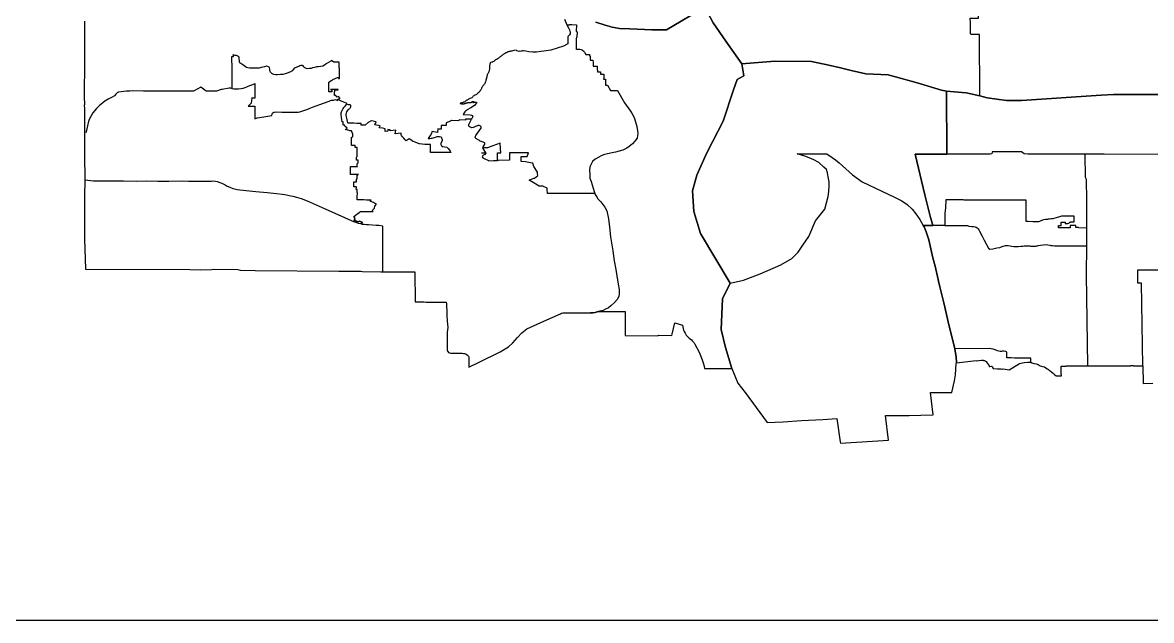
# Model space of a CAD drawing. Extents: x -18 to 322, y 1 to 218.
# Drawn here: x 104.8 to 227.7, y 1.2 to 66.3 of the extents above; entities that cross this region are included whole.
import ezdxf

# ---------------------------------------------------------------- set-up
doc = ezdxf.new("R2010")
doc.units = 0
doc.layers.add('Cuts', color=7, linetype='CONTINUOUS')

msp = doc.modelspace()

# ---------------------------------------------------------------- linework, layer by layer
at = {"layer": 'Cuts', "color": 5}
for points in [[(209.046108, 58.290593), (209.011924, 64.98356), (208.881876, 64.983768), (208.054157, 64.984827), (208.016233, 65.0586), (208.007626, 65.612926), (208.001946, 66.2296), (207.997818, 66.75841), (208.895839, 66.757704), (208.88455, 68.269837), (208.527782, 68.27019), (208.544222, 71.519065), (208.544271, 71.519418)], [(163.806967, 66.638765), (164.078228, 66.029751), (164.246753, 65.715306), (164.344956, 65.492657), (164.405094, 65.345771), (164.420158, 65.274355), (164.436774, 65.207906), (164.425661, 65.131212), (164.416665, 65.045152), (164.35223, 64.938765), (164.227619, 64.797932), (164.214213, 64.781034), (164.163731, 64.72302), (164.164789, 63.970249), (163.700227, 63.713472), (162.331438, 63.254935), (161.572536, 63.158009), (161.231622, 63.112667), (160.783622, 63.064672), (160.379755, 63.056981), (159.950929, 63.104024), (159.600504, 63.168438), (159.352851, 63.210908), (159.228786, 63.192811), (159.179274, 63.155321), (159.084775, 63.145197), (158.898642, 63.141634), (158.768912, 63.179254), (158.611474, 63.206171), (158.539303, 63.25491), (158.302744, 63.237589), (158.179487, 63.198544), (158.095988, 63.176601), (157.979173, 63.152788), (157.91115, 63.13963), (157.843138, 63.126154), (157.81354, 63.119416), (157.776947, 63.111478), (157.710815, 63.094792), (157.64832, 63.07493), (157.603327, 63.056939), (157.58777, 63.050024), (157.529134, 63.021308), (157.474076, 62.990969), (157.434484, 62.969697), (157.417269, 62.960595), (157.362207, 62.930397), (157.307153, 62.899882), (157.252133, 62.868626), (157.198903, 62.836453), (157.147475, 62.80308), (157.128636, 62.789921), (157.097839, 62.768508), (157.048263, 62.732715), (157.002229, 62.696216), (156.956227, 62.658949), (156.910225, 62.621681), (156.864226, 62.584259), (156.816453, 62.547266), (156.770426, 62.510616), (156.722639, 62.474083), (156.674844, 62.437708), (156.62881, 62.401209), (156.581023, 62.364679), (156.540418, 62.32412), (156.488994, 62.290748), (156.430323, 62.262949), (156.371586, 62.236843), (156.312919, 62.209044), (156.26148, 62.175989), (156.252979, 62.168581), (156.232729, 62.147238), (156.220876, 62.135596), (156.185633, 62.09298), (156.145004, 62.053039), (156.089974, 62.022065), (156.027599, 61.999134), (155.963373, 61.978779), (155.900987, 61.956166), (155.751537, 61.913067), (155.741306, 61.859674), (155.704857, 61.75721), (155.653842, 61.486234), (155.646151, 61.276533), (155.643682, 61.20802), (155.641212, 61.181597), (155.629147, 61.084685), (155.578972, 60.928295), (155.544294, 60.825401), (155.466235, 60.708419), (155.385974, 60.602957), (155.388444, 60.583871), (155.389149, 60.567538), (155.372004, 60.41995), (155.347204, 60.334207), (155.331788, 60.278246), (155.324556, 60.238481), (155.290971, 60.107388), (155.261126, 60.015532), (155.255693, 59.974568), (155.220095, 59.804733), (155.143295, 59.655392), (155.100799, 59.573008), (155.045417, 59.5058), (154.967128, 59.440162), (154.935272, 59.400693), (154.899353, 59.330004), (154.861231, 59.270836), (154.832621, 59.192572), (154.7954, 59.110139), (154.697603, 58.958543), (154.651445, 58.879948), (154.621036, 58.848233), (154.582008, 58.812486), (154.559324, 58.763481), (154.515858, 58.706215), (154.473694, 58.660693), (154.364605, 58.5738), (154.325898, 58.529731), (154.253406, 58.450631), (154.17045, 58.414969), (154.069937, 58.37882), (153.996242, 58.330845), (153.932957, 58.286307), (153.871312, 58.244729), (153.829702, 58.184877), (153.783181, 58.115834), (153.710883, 58.077135), (153.627924, 58.041476), (153.527534, 58.00224), (153.456992, 57.963579), (153.379424, 57.924936), (153.27927, 57.879537), (153.205338, 57.837726), (153.191615, 57.829612), (153.114463, 57.780184), (153.076797, 57.754643), (153.037857, 57.716582), (152.952972, 57.640022), (152.892453, 57.614798), (152.830142, 57.590492), (152.76958, 57.566362), (152.707223, 57.54329), (152.643011, 57.522653), (152.576844, 57.507201), (152.508786, 57.495101), (152.459781, 57.490162), (152.461898, 57.4842), (152.467401, 57.478591), (152.472869, 57.473617), (152.478302, 57.469101), (152.485464, 57.465538), (152.494354, 57.462716), (152.501444, 57.460599), (152.510264, 57.459541), (152.519048, 57.459707), (152.527797, 57.460765), (152.550939, 57.45318), (152.574046, 57.44623), (152.598882, 57.440374), (152.623682, 57.435294), (152.648447, 57.431132), (152.673177, 57.427957), (152.697871, 57.425487), (152.72253, 57.424076), (152.748918, 57.423723), (152.773507, 57.424076), (152.799789, 57.425487), (152.824307, 57.427957), (152.848789, 57.431484), (152.873237, 57.435647), (152.897649, 57.440727), (152.922026, 57.446724), (152.946368, 57.453674), (152.975684, 57.467785), (153.008563, 57.48105), (153.041441, 57.493714), (153.074356, 57.505462), (153.107305, 57.516257), (153.142054, 57.526311), (153.176838, 57.535448), (153.211657, 57.543668), (153.246511, 57.551111), (153.283161, 57.557532), (153.318086, 57.563141), (153.3548, 57.567868), (153.391552, 57.571643), (153.42834, 57.574465), (153.465163, 57.576582), (153.502021, 57.57764), (153.538915, 57.577725), (153.575847, 57.577019), (153.589923, 57.57698), (153.603963, 57.578039), (153.617968, 57.579803), (153.631938, 57.582272), (153.645873, 57.5858), (153.658009, 57.589892), (153.671873, 57.594937), (153.682209, 57.600546), (153.694274, 57.606931), (153.70454, 57.613916), (153.713042, 57.621466), (153.721509, 57.62965), (153.728212, 57.638258), (153.740171, 57.646654), (153.752165, 57.654274), (153.764195, 57.661294), (153.778024, 57.667433), (153.793617, 57.672654), (153.807516, 57.676922), (153.823179, 57.68045), (153.838913, 57.68292), (153.856411, 57.684331), (153.872215, 57.684684), (153.888055, 57.684331), (153.893241, 57.686447), (153.898462, 57.688211), (153.905447, 57.68927), (153.910703, 57.689527), (153.917759, 57.689174), (153.923086, 57.687763), (153.928413, 57.685999), (153.933775, 57.68353), (153.939173, 57.680355), (153.942842, 57.676721), (153.944605, 57.672735), (153.946369, 57.668607), (153.946542, 57.664127), (153.946708, 57.659823), (153.944944, 57.655625), (153.941416, 57.651709), (153.937889, 57.648111), (153.934361, 57.644936), (153.929175, 57.642467), (153.90829, 57.637457), (153.887441, 57.631813), (153.866592, 57.625392), (153.847542, 57.618231), (153.842356, 57.616114), (153.838829, 57.613292), (153.835301, 57.61047), (153.831773, 57.606942), (153.830009, 57.603379), (153.83015, 57.599675), (153.830298, 57.595829), (153.830443, 57.592125), (153.832207, 57.588456), (153.835841, 57.585281), (153.839474, 57.582106), (153.843072, 57.579637), (153.848435, 57.577873), (153.853762, 57.576462), (153.859053, 57.575756), (153.86431, 57.575703), (153.869566, 57.576056), (153.874787, 57.577115), (153.880008, 57.578878), (153.883536, 57.580995), (153.92546, 57.587345), (153.969173, 57.592813), (154.012931, 57.597188), (154.054968, 57.600715), (154.098801, 57.603185), (154.142665, 57.604949), (154.250097, 57.598528), (154.281917, 57.548405), (154.273274, 57.544525), (154.156113, 57.439284), (154.029678, 57.255995), (153.615326, 56.975925), (153.231772, 56.762589), (153.145874, 56.71222), (153.047368, 56.624452), (152.961075, 56.538918), (152.894418, 56.445435), (152.776463, 56.270172), (152.778227, 56.268055), (152.853746, 56.268761), (152.906864, 56.258213), (153.540442, 56.230978), (153.690718, 56.207024), (153.810225, 56.160888), (153.818092, 56.093808), (153.847302, 56.01989), (153.805745, 55.958803), (153.691202, 55.74074), (153.028184, 55.757074), (153.042613, 55.656966), (152.337382, 55.674499), (152.311029, 55.583945), (151.510841, 55.603489), (151.406122, 55.540112), (150.916619, 55.341089), (150.916971, 55.058913), (150.393379, 55.05923), (150.401316, 54.673422), (150.273039, 54.673775), (150.154837, 54.686334), (150.034593, 54.70623), (149.97933, 54.319367), (149.773523, 54.325611), (149.398235, 54.398149), (149.314623, 54.108046), (149.19706, 53.968403), (148.965631, 53.639233), (149.00263, 53.63641), (149.151527, 53.647735), (149.289403, 53.671512), (149.425131, 53.705273), (149.759045, 53.793234), (149.96221, 53.854946), (150.081096, 53.870009), (150.200377, 53.874913), (150.337301, 53.832661), (150.411723, 53.771172), (150.430138, 53.704447), (150.469529, 53.640129), (150.4938, 53.558404), (150.483923, 53.451047), (150.367778, 53.093704), (150.364144, 53.00605), (150.383018, 52.927154), (150.436559, 52.860331), (150.463758, 52.838953), (150.512723, 52.799488), (150.567986, 52.778956), (151.003525, 52.692765), (151.072758, 52.629015), (151.136512, 52.570715), (151.290877, 52.395719), (151.37862, 52.262475), (151.412698, 52.199444), (151.427021, 52.147134), (151.433265, 52.121981), (150.920108, 52.125897), (150.765471, 52.126956), (150.248838, 52.129778), (149.899144, 52.131894), (149.688271, 52.132953), (149.240173, 52.135422), (149.240021, 52.18461), (149.241432, 52.41902), (149.242491, 52.618724), (149.242427, 52.665601), (149.24211, 52.76428), (149.243521, 52.998539), (148.944781, 53.000303), (148.646042, 53.002067), (148.610404, 53.014943), (148.327445, 53.017413), (148.043039, 53.057142), (148.042333, 53.073476), (147.987328, 53.087375), (147.727726, 53.167057), (147.636812, 53.200783), (147.551143, 53.235214), (147.382988, 53.312483), (147.322067, 53.343069), (147.221529, 53.398349), (147.070297, 53.49229), (146.913032, 53.605849), (146.597409, 53.409056), (146.437565, 53.543693), (146.314767, 53.674412), (146.178669, 53.830936), (146.083214, 53.981455), (146.045569, 54.090986), (146.035515, 54.168971), (146.035868, 54.247774), (145.385017, 54.177469), (145.457545, 54.571296), (144.844234, 54.484439), (144.838201, 54.504371), (144.847056, 54.593207), (144.674057, 54.614268), (144.56991, 54.626756), (144.569205, 54.468687), (144.287025, 54.405755), (144.288083, 54.690891), (144.018106, 54.765896), (143.647883, 54.798281), (143.731587, 55.040127), (143.179842, 55.131768), (143.307326, 55.46744), (142.79595, 55.560012), (142.753196, 55.575076), (142.523799, 55.42002), (142.426736, 55.385941), (142.126335, 55.114331), (141.688908, 55.112567), (141.688672, 55.298989), (141.215879, 55.303151), (140.880179, 55.305974), (140.757152, 55.307032), (140.250965, 55.311477), (140.231491, 55.360136), (140.156759, 55.69948), (140.064098, 56.183117), (140.05856, 56.324873), (140.072212, 56.425517), (140.111297, 56.549628), (140.180339, 56.671386), (140.262508, 56.772118), (140.367597, 56.870666), (140.434046, 56.923908), (140.493274, 56.982102), (140.528022, 57.037664), (140.554869, 57.115279), (140.55507, 57.200246), (140.54043, 57.260101), (140.501141, 57.321337), (140.296808, 57.33453), (140.104192, 57.407771), (140.154427, 57.47119), (139.60499, 57.682976), (139.44443, 57.745114), (139.346305, 57.783165), (139.089412, 57.882461), (139.385033, 58.00642), (139.228823, 58.227157), (139.062852, 58.157815), (138.884152, 58.369485), (138.780418, 58.326164), (138.782534, 58.723265), (138.821206, 58.72293), (138.822617, 58.957185), (139.177681, 58.95401), (139.18015, 58.978104), (138.350512, 58.985266), (138.503311, 58.897071), (138.504722, 58.725784), (138.163727, 58.728606), (138.163374, 59.012169), (138.163462, 59.36991), (138.16311, 59.696804), (138.163815, 59.771297), (138.283587, 59.853939), (138.288702, 59.857572), (138.293853, 59.8611), (138.309269, 59.871719), (138.319535, 59.878845), (138.432371, 59.959197), (138.437486, 59.962831), (138.442601, 59.966358), (138.555444, 60.046552), (138.56056, 60.050185), (138.565675, 60.053819), (138.591322, 60.071881), (138.598201, 60.07555), (138.677163, 60.123327), (138.761636, 60.165046), (138.85339, 60.200289), (139.091028, 60.279495), (139.096249, 60.281258), (139.104927, 60.283728), (139.113641, 60.285139), (139.120661, 60.285845), (139.129445, 60.286197), (139.136501, 60.285873), (139.14532, 60.284814), (139.154175, 60.283403), (139.161301, 60.281287), (139.168427, 60.278817), (139.175589, 60.275642), (139.180986, 60.272044), (139.186419, 60.267987), (139.191852, 60.263613), (139.19732, 60.258956), (139.201024, 60.25377), (139.203141, 60.248408), (139.205257, 60.242904), (139.207374, 60.237225), (139.207596, 60.23151), (139.20778, 60.181863), (139.313218, 60.181578), (139.313063, 60.23061), (139.311652, 60.442764), (139.310593, 60.600491), (139.308829, 60.735075), (139.309098, 60.773165), (139.308745, 60.921187), (139.307334, 61.00011), (139.307365, 61.044366), (139.305954, 61.167701), (139.304543, 61.291035), (139.303838, 61.40004), (139.303132, 61.414363), (139.303485, 61.537578), (139.302074, 61.660909), (139.301784, 61.668317), (139.300726, 61.784254), (139.300567, 61.788276), (139.299509, 61.907603), (139.300215, 61.98163), (138.96811, 61.981411), (138.690477, 61.981157), (138.440241, 62.134397), (138.363138, 62.083879), (137.883265, 61.772877), (137.674481, 61.629614), (137.500494, 61.540224), (137.29147, 61.493177), (136.983343, 61.463967), (136.817178, 61.444282), (136.743955, 61.429465), (136.589061, 61.391171), (136.399768, 61.333866), (136.233017, 61.284237), (136.051265, 61.258696), (135.872167, 61.255169), (135.730933, 61.272031), (135.636699, 61.300289), (135.53077, 61.357922), (135.479808, 61.402891), (135.433537, 61.462754), (135.38085, 61.551943), (135.310887, 61.588529), (135.209848, 61.610931), (135.10635, 61.606451), (135.021662, 61.570277), (134.904628, 61.507422), (134.764417, 61.453214), (134.59635, 61.392307), (134.487052, 61.35643), (134.382348, 61.292884), (134.313383, 61.214148), (134.230463, 61.087955), (134.125709, 60.980771), (133.983169, 60.896295), (133.744649, 60.794861), (133.406106, 60.689948), (133.16215, 60.637596), (132.89631, 60.605634), (132.573646, 60.588912), (132.376605, 60.59498), (132.176721, 60.628741), (132.025295, 60.681485), (131.938819, 60.735943), (131.869692, 60.795979), (131.813999, 60.872002), (131.771718, 60.96448), (131.741344, 61.112078), (131.726669, 61.217728), (131.708148, 61.331326), (131.66265, 61.41618), (131.594119, 61.460965), (131.427005, 61.510474), (131.358411, 61.512238), (131.140303, 61.472868), (130.7947, 61.368738), (130.559602, 61.314545), (130.445736, 61.305549), (130.293237, 61.295953), (130.012091, 61.295766), (129.70238, 61.307055), (129.524319, 61.321978), (129.324658, 61.350023), (129.187455, 61.39841), (129.075604, 61.472423), (128.94859, 61.574669), (128.807704, 61.672021), (128.562989, 61.818251), (128.503395, 61.859195), (128.459262, 61.909074), (128.418234, 62.014216), (128.407439, 62.424024), (128.382709, 62.516988), (128.327133, 62.589931), (128.27109, 62.629862), (128.121276, 62.686025), (128.020773, 62.694738), (127.934272, 62.704792), (127.802979, 62.736789), (127.740181, 62.769809), (127.711218, 62.79147), (127.72921, 62.690974), (127.730974, 62.558086), (127.614998, 62.558002), (127.573031, 62.55271), (127.575148, 62.410731), (127.587037, 61.346831), (127.593034, 60.164235), (127.61159, 59.154126), (127.589294, 59.095713), (127.493568, 59.117162), (127.412475, 59.123936), (127.319363, 59.123583), (126.554858, 58.993288), (126.44149, 58.971804), (125.920656, 58.811375), (124.790934, 58.808905), (124.233309, 59.226777), (123.437816, 58.81244), (122.459003, 58.814909), (119.949592, 58.821083), (117.992088, 58.822847), (116.809302, 58.828985), (116.481208, 58.816603), (116.13545, 58.806619), (115.856301, 58.756161), (115.249216, 58.689448), (115.172692, 58.669445), (115.100199, 58.636425), (115.075364, 58.59739), (114.988958, 58.471731), (114.818136, 58.303565), (114.577845, 58.15918), (114.124755, 57.930774), (113.773176, 57.712518), (113.565443, 57.544708), (113.198336, 57.230542), (112.878747, 56.914524), (112.482864, 56.439579), (112.271049, 56.108698), (112.149026, 55.862064), (112.049899, 55.614181), (111.963462, 55.356368), (111.93016, 55.22064), (111.788964, 54.526141), (111.689124, 54.251874)], [(164.079883, 66.028569), (164.078119, 66.02998), (164.234505, 66.030333), (164.35114, 66.013435), (164.363735, 66.051913), (164.609889, 66.048738), (165.12861, 66.040871), (165.127199, 65.990265), (165.104233, 65.354845), (165.18292, 65.273844), (165.170431, 64.731448), (165.127809, 64.606201), (165.092778, 64.557736), (165.081031, 63.356934), (165.1334, 63.365965), (165.263053, 63.375984), (165.354363, 63.377748), (165.490002, 63.369069), (165.620967, 63.345045), (165.697351, 63.323667), (165.785577, 63.268595), (165.8741, 63.205821), (165.936277, 63.142702), (165.989232, 63.045174), (166.127182, 62.793985), (166.210667, 62.816387), (166.210865, 62.811307), (166.376099, 62.809895), (166.5431, 62.808132), (166.538267, 62.660166), (166.61561, 62.65946), (166.606473, 62.166164), (166.887722, 62.163695), (166.889486, 62.160026), (166.93196, 62.015271), (166.929844, 61.891869), (166.956196, 61.891752), (166.954079, 61.768351), (166.947765, 61.521826), (167.390737, 61.517593), (167.373945, 61.086445), (167.409117, 61.08574), (167.408059, 61.024191), (167.404002, 60.900913), (167.553466, 60.89809), (167.753915, 60.894563), (167.745836, 60.648003), (168.097503, 60.641864), (168.09468, 60.580132), (168.083885, 60.267059), (168.078029, 60.099338), (168.287265, 60.09574), (168.283208, 59.972461), (168.279152, 59.84918), (168.275095, 59.725902), (168.271038, 59.60262), (168.266169, 59.454654), (168.514091, 59.450245), (168.825379, 58.894556), (169.599433, 58.870214), (170.358918, 57.532904), (170.992404, 56.638835), (171.179119, 56.352016), (171.39553, 55.932376), (171.561622, 55.450415), (171.691296, 54.955895), (171.749822, 54.483924), (171.788983, 54.196008), (171.762843, 53.961594), (171.718386, 53.70093), (171.487764, 53.346999), (171.22287, 53.06212), (170.875158, 52.783687), (170.602447, 52.61091), (170.15081, 52.385401), (169.383935, 52.179823), (169.197721, 52.133736), (169.021936, 52.090619), (168.509085, 51.99532), (168.08027, 51.861984), (167.804069, 51.780418), (167.556839, 51.630784), (167.168992, 51.391668), (166.869423, 51.141273), (166.706115, 50.865398), (166.578417, 50.577249), (166.535015, 50.152998), (166.561014, 49.751495), (166.581899, 49.346195), (166.703565, 48.969333), (167.056082, 47.888772), (167.120513, 47.675196), (165.839856, 47.675549), (164.067317, 47.676255), (163.617701, 47.673433), (163.436839, 47.671316), (162.985467, 47.668846), (161.954428, 47.664966), (161.952312, 47.765924), (161.948255, 48.008092), (161.944021, 48.254881), (161.471705, 48.47627), (161.044946, 48.473095), (160.23742, 48.958715), (159.981293, 49.131474), (160.473033, 49.317395), (160.545776, 49.344382), (160.900353, 49.624989), (160.877634, 49.849683), (160.863276, 49.994202), (160.474261, 50.605598), (160.374636, 50.956351), (160.103862, 51.007634), (159.557003, 51.111174), (159.108972, 51.157688), (159.097507, 51.681591), (159.766381, 51.694185), (159.904355, 52.079221), (157.822007, 52.091357), (157.828816, 51.279171), (156.622023, 51.27529), (156.535945, 51.275036), (156.535652, 51.600544), (156.532477, 52.093763), (156.869867, 52.091999), (156.84616, 52.56833), (156.81882, 53.138648), (156.023288, 52.857329), (155.439208, 52.650816), (154.941972, 52.651875), (154.953754, 52.710076), (154.976932, 52.746603), (155.117447, 52.974412), (155.145528, 53.020591), (155.153607, 53.084585), (155.132158, 53.139685), (155.111062, 53.184925), (155.047851, 53.229361), (154.948128, 53.263863), (154.855531, 53.29586), (154.739565, 53.341449), (154.652133, 53.376163), (154.555278, 53.427358), (154.147421, 53.660738), (154.118634, 53.724026), (154.104594, 53.76909), (154.092635, 53.805716), (154.11239, 53.885352), (154.130805, 53.908988), (154.170912, 53.96218), (154.710172, 54.736527), (154.748406, 54.79277), (154.745584, 54.865651), (154.743114, 54.932985), (154.683005, 54.987966), (154.639235, 55.029382), (154.524149, 55.052171), (154.430998, 55.052877), (154.341988, 55.03746), (154.298367, 55.029699), (154.068963, 54.919386), (153.994806, 54.883431), (153.864091, 54.856126), (153.736865, 54.829491), (153.638987, 54.861699), (153.599836, 54.874505), (153.534004, 54.895742), (153.461688, 54.948331), (153.400216, 54.993109), (153.376122, 55.071137), (153.400463, 55.122794), (153.420007, 55.162644), (153.595345, 55.534679), (153.692824, 55.739622)], [(127.589975, 59.095459), (127.814599, 59.058019), (127.959288, 59.042638), (128.096317, 59.043344), (128.330724, 59.070084), (128.633125, 59.110318), (128.825001, 59.146256), (129.047681, 59.203145), (129.234534, 59.277535), (129.390232, 59.339758), (130.075072, 59.619913), (130.087173, 59.624605), (130.091653, 59.152225), (130.095181, 59.064549), (130.095223, 58.794547), (130.096987, 58.708536), (130.096634, 58.585166), (130.09734, 58.51888), (130.097693, 58.149271), (130.097484, 58.064918), (130.097594, 58.062096), (129.851605, 58.061969), (129.765496, 58.062307), (129.711521, 57.512006), (129.364836, 57.167455), (130.097611, 57.165338), (130.100081, 56.881811), (130.100275, 56.473495), (130.101333, 56.226791), (130.100628, 56.020306), (130.101686, 55.991943), (130.10098, 55.920841), (130.101686, 55.81076), (130.364883, 55.909446), (131.080655, 56.026896), (131.964229, 56.166702), (131.981939, 56.297956), (132.013301, 56.394014), (132.071287, 56.438771), (132.156676, 56.501636), (132.247111, 56.525449), (132.434538, 56.54016), (133.028591, 56.535573), (134.527555, 56.530105), (134.810225, 56.535573), (135.004101, 56.565066), (135.43141, 56.690958), (135.885238, 56.857603), (136.015744, 56.935059), (136.395033, 57.075902), (137.181354, 57.367219), (138.184354, 57.734401), (138.420048, 57.818041), (138.679354, 57.837055), (138.868877, 57.888198), (139.110025, 57.787211)], [(230.510134, 58.430456), (231.416858, 57.814284), (233.008669, 56.775992), (234.501684, 55.983346), (237.036466, 54.90768), (240.521745, 52.974571), (240.330635, 51.920715), (239.898422, 51.921773), (222.554533, 51.939341), (220.493863, 51.937225), (214.263392, 51.958215), (213.86216, 51.976242), (213.579366, 52.20862), (210.378151, 52.215746), (210.344602, 51.987072), (210.149191, 51.951064), (205.430743, 51.940834), (205.431096, 51.974453)], [(144.034905, 39.150957), (144.043936, 39.956825), (144.037763, 41.559455), (144.040232, 42.305831), (144.032471, 43.046611), (144.024921, 44.097645), (143.950528, 44.113485), (143.657002, 44.163054), (143.49295, 44.180728), (143.311481, 44.194522), (142.487671, 44.238682), (142.260563, 44.251735), (142.009869, 44.283908), (141.831557, 44.306839), (141.707517, 44.334532), (141.790879, 44.539372), (141.446285, 44.637141), (141.374636, 44.582567), (141.180513, 44.650536), (140.900019, 44.771282), (141.018267, 44.802079), (141.006872, 44.824057), (140.977627, 44.898592), (140.958824, 44.975021), (140.952298, 45.052304), (140.956319, 45.129637), (140.840019, 45.13895), (141.212344, 45.411485), (141.270408, 45.454083), (141.492439, 45.616558), (141.502705, 45.623861), (141.613707, 45.705561), (142.123329, 45.700551), (142.177805, 45.700198), (142.369353, 45.698434), (142.615377, 45.695965), (142.70149, 45.694907), (142.861407, 45.693496), (142.984418, 45.692437), (142.878958, 45.829343), (143.150622, 46.070795), (143.178597, 46.300164), (143.351373, 46.509802), (143.117531, 46.605232), (143.137604, 46.630738), (142.903758, 46.726168), (142.669923, 46.821442), (142.775584, 46.950072), (142.543615, 46.952189), (142.26419, 46.955011), (141.983012, 46.957833), (141.968971, 46.957872), (141.701852, 46.960342), (141.66143, 46.960694), (141.288869, 46.964328), (141.260717, 46.965386), (141.260897, 47.231229), (141.263366, 47.351241), (141.278183, 47.692617), (141.243505, 47.816233), (141.241741, 48.091287), (141.150358, 48.091993), (141.156214, 48.392178), (140.86804, 48.393942), (140.872626, 48.726795), (140.875096, 48.93686), (141.179508, 48.924196), (141.179811, 49.186803), (141.256209, 49.300066), (141.256036, 49.665054), (141.378192, 49.731083), (140.536394, 49.738632), (140.536708, 49.775646), (140.536002, 49.973007), (140.534238, 50.287234), (140.53318, 50.588206), (140.54274, 50.613218), (141.289768, 50.603517), (141.262675, 50.622284), (141.262633, 50.893673), (141.342184, 51.016249), (141.34042, 51.287606), (141.187526, 51.288664), (141.185057, 51.620917), (141.251192, 51.682018), (141.250892, 51.915007), (141.250589, 52.14815), (141.254575, 52.271587), (141.253517, 52.480195), (141.254575, 52.677441), (141.0384, 52.679557), (141.039458, 52.876799), (140.633475, 52.880397), (140.632769, 53.077762), (140.632064, 53.274968), (140.633122, 53.472365), (140.631358, 53.558686), (140.632416, 53.669882), (140.631711, 53.781967), (140.772282, 53.826611), (140.771224, 53.849894), (140.758594, 54.128902), (140.615106, 54.47448), (140.551726, 54.477655), (140.489933, 54.485416), (140.42971, 54.497834), (140.376409, 54.513003), (140.371082, 54.514414), (140.365755, 54.516178), (139.981319, 54.642631), (140.153958, 54.766072), (139.887353, 54.979601), (139.846068, 55.137169), (139.713268, 55.118437), (139.713293, 55.297927), (139.711529, 55.476609), (139.616614, 55.477667), (139.580539, 55.681749), (139.571367, 55.737082), (139.537253, 55.936116), (139.527904, 55.995146), (139.502963, 56.138691), (139.495837, 56.186045), (139.495131, 56.202237), (139.491568, 56.33817), (139.503457, 56.438785), (139.533549, 56.568117), (139.560501, 56.642963), (139.594438, 56.71917), (139.668592, 56.845037), (139.713575, 56.908043), (139.733683, 56.933091), (139.805671, 57.024527), (139.830754, 57.056947), (139.889308, 57.132396), (139.932876, 57.18659), (140.10525, 57.407167)], [(154.774427, 52.10878), (155.266418, 52.107017), (155.252942, 52.046776), (155.149257, 51.911415), (154.913361, 51.787566), (154.869366, 51.653344), (154.932863, 51.556175), (155.065486, 51.488548), (155.534942, 51.251869), (155.59049, 51.223788), (156.091191, 51.269113), (156.53543, 51.275287), (156.621508, 51.275541)], [(155.266418, 52.107017), (154.941972, 52.651875)], [(181.854605, 37.893727), (183.308127, 38.235498), (185.116144, 38.908037), (187.367456, 39.886932), (188.553431, 40.569159), (189.239344, 41.284398), (189.754749, 42.049781), (190.403175, 42.966615), (191.140273, 44.693864), (192.167279, 45.9584), (192.510141, 47.337786), (192.595273, 47.87151), (192.617498, 48.489175), (192.616087, 48.946802), (192.520812, 49.46651), (192.442002, 49.922691), (192.353585, 50.261654), (192.038971, 50.543184), (191.506008, 51.022775), (190.979505, 51.332094), (190.455281, 51.535217), (189.979264, 51.717804), (189.15292, 51.965366), (190.729788, 51.985686), (192.364207, 51.970975), (192.94998, 51.581187), (193.319356, 51.338148), (193.723432, 51.013882), (195.154644, 49.685885), (196.223123, 48.934571), (198.373304, 47.915251), (199.734535, 47.270673), (200.524627, 46.863377), (201.124773, 46.461937), (201.649269, 45.970267), (202.083305, 45.454863), (202.489395, 44.842098), (202.869054, 44.184739), (202.868878, 44.184729)], [(220.795559, 28.899349), (220.653506, 38.845578), (220.667017, 41.95826), (220.670192, 42.622438), (220.674919, 43.904041), (220.682822, 46.932112), (220.652271, 49.203613), (220.544413, 49.409939), (220.49374, 51.937182)], [(220.495094, 51.936808), (220.494036, 51.937161)], [(111.592322, 49.163823), (111.592646, 49.163118), (112.5509, 49.053975), (113.638479, 49.0508), (114.692903, 49.041875), (115.791439, 49.028117), (117.262325, 49.01651), (118.338001, 49.047767), (119.561812, 49.020215), (120.754913, 49.013935), (122.222387, 49.044274), (122.879182, 49.005821), (124.14382, 49.011995), (124.714667, 49.014817), (125.383883, 49.017639), (125.620523, 49.03101), (125.810952, 49.013265), (126.002235, 48.973796), (126.280034, 48.878483), (126.5157, 48.782506), (126.858773, 48.590694), (127.103826, 48.47917), (127.381064, 48.353313), (127.700776, 48.219487), (127.873591, 48.158068), (128.176482, 48.094692), (128.487241, 48.054598), (130.219616, 47.869591), (131.461916, 47.772549), (132.468853, 47.674336), (133.066198, 47.583171), (133.387645, 47.539105), (133.702722, 47.478262), (134.025284, 47.405688), (134.241311, 47.362053), (134.648998, 47.268916), (135.131277, 47.110138), (135.801569, 46.860149), (137.755778, 45.985857), (140.917725, 44.590278)], [(167.119998, 47.675447), (167.198865, 47.497612), (167.330828, 47.309525), (167.427631, 47.122006), (167.761711, 46.748552), (168.197794, 46.189222), (168.412068, 45.778952), (168.589734, 44.904318), (168.704291, 43.98053), (168.827058, 42.934466), (169.06798, 41.418947), (169.237504, 40.344164), (169.38802, 39.398233), (169.497932, 38.68607), (169.642422, 37.805254), (169.766516, 37.226741), (169.768279, 36.771114), (169.727752, 36.454549), (169.541955, 36.124744), (169.260802, 35.808553), (168.868269, 35.420088), (168.59669, 35.220493), (168.279737, 35.059205), (168.026291, 34.936282), (167.679881, 34.856004), (167.382161, 34.788368), (167.1651, 34.724113), (166.89077, 34.687604), (166.64736, 34.669108)], [(220.675043, 43.904108), (219.759743, 43.907883), (219.759461, 43.915432), (219.76193, 43.947535), (219.47913, 43.947401), (219.479482, 43.984418), (219.480188, 44.156968), (219.480516, 44.195065), (219.220526, 44.19577), (219.130927, 44.196123), (218.899043, 44.196476), (218.881475, 44.196462), (218.879711, 43.912864), (217.611376, 43.915686), (217.61314, 44.19589), (217.902996, 44.195185), (217.905113, 44.556352), (218.326725, 44.555293), (218.325314, 44.407236), (218.604632, 44.40653), (218.715729, 44.441889), (218.731322, 44.447887), (218.746879, 44.455119), (218.760638, 44.463374), (218.774361, 44.472581), (218.786285, 44.482812), (218.794646, 44.493607), (218.803006, 44.505178), (218.809568, 44.517313), (218.814366, 44.529907), (218.817541, 44.542607), (218.817188, 44.554002), (218.894482, 44.553889), (218.904571, 44.565637), (219.292366, 44.576502), (219.292718, 44.750291), (219.294129, 44.757735), (219.295188, 44.873555), (219.294482, 44.888337), (219.295188, 44.918111), (219.295893, 44.996915), (219.295985, 45.041326), (219.297396, 45.194311), (218.856456, 45.19537), (218.329434, 45.196428), (217.907646, 45.202037), (217.702753, 45.138424), (217.329411, 45.022967), (217.075884, 44.944732), (216.989069, 44.917674), (216.856149, 44.902257), (216.786186, 44.894179), (216.630537, 44.87587), (216.490626, 44.859571), (216.403176, 44.849482), (216.245766, 44.831314), (216.17581, 44.823094), (216.002667, 44.802915), (215.950202, 44.796706), (215.779006, 44.724616), (215.746127, 44.711528), (215.543805, 44.626367), (215.519605, 44.61589), (215.422767, 44.575088), (215.148419, 44.583731), (214.798439, 44.594984), (214.307771, 44.610577), (214.072108, 44.618091), (214.071403, 44.914753), (214.073519, 45.235361), (214.074225, 45.407915), (214.073872, 45.46419), (214.073519, 45.568266), (214.074225, 45.691633), (214.07431, 45.876513), (214.075368, 46.036896), (214.076426, 46.19728), (214.075721, 46.357473), (214.076779, 46.517856), (214.076074, 46.678049), (214.076779, 46.850758), (214.082741, 46.926115), (209.736657, 46.929643), (207.955355, 46.931054), (207.319222, 46.936981), (207.220007, 46.959347), (205.317639, 46.956877), (205.313158, 46.051509), (205.21866, 45.529803), (205.214391, 44.805159), (205.211922, 44.267275), (205.211216, 44.194941), (204.443942, 44.18591), (204.180467, 44.185632), (204.071441, 44.188807), (203.916691, 44.193322)], [(140.952248, 45.052273), (140.958775, 44.97499), (140.977578, 44.89856), (141.006823, 44.824025), (141.018218, 44.802047), (140.89997, 44.77125), (141.180464, 44.650505), (141.374587, 44.582535), (141.446236, 44.63711), (141.790829, 44.539341), (141.707468, 44.3345), (141.634824, 44.350516), (141.388243, 44.412394), (141.131943, 44.498288), (140.91756, 44.590388)], [(205.209974, 44.195351), (206.459206, 44.18699), (207.65187, 44.188048), (207.687007, 44.188083), (207.831717, 44.123698), (208.156332, 44.086247), (208.353545, 44.073582), (208.520071, 44.036121), (208.634367, 43.98628), (208.734884, 43.929243), (208.83876, 43.829559), (208.919285, 43.696904), (208.987413, 43.566948), (209.276334, 43.031085), (209.408481, 42.786981), (209.51277, 42.582909), (209.963637, 41.710666), (210.116489, 41.616362), (210.431389, 41.649946), (210.90065, 41.735749), (211.203969, 41.797196), (211.287316, 41.822807), (211.569235, 41.93952), (211.723991, 41.981247), (211.839156, 42.001567), (211.958193, 42.012256), (212.123727, 42.000967), (212.334385, 41.957378), (212.499072, 41.921881), (212.730449, 41.887944), (212.84145, 41.878737), (213.071673, 41.875562), (213.201463, 41.880606), (213.497003, 41.91539), (213.708409, 41.945376), (213.844662, 41.965485), (214.17441, 41.977902), (214.341549, 41.970671), (214.477252, 41.958535), (214.577918, 41.944071), (214.676568, 41.936345), (214.790713, 41.937051), (214.943953, 41.925691), (215.02809, 41.930313), (215.115561, 41.939661), (215.232511, 41.959241), (215.323143, 41.978044), (215.392764, 41.995047), (215.647529, 42.03985), (215.96553, 42.084593), (216.246186, 42.094718), (216.450398, 42.082476), (216.643184, 42.047033), (216.765471, 42.017999), (216.951167, 41.984274), (217.160812, 41.967623), (217.336322, 41.971186), (217.729832, 41.969774), (219.806289, 41.961731), (220.667077, 41.958556)], [(226.771773, 28.898228), (226.631103, 37.896786), (226.251687, 37.898197), (226.241209, 39.355917), (230.802929, 39.345087), (230.802224, 38.940775), (239.065267, 38.957991), (259.931966, 38.972666), (259.931613, 38.972596)], [(214.689325, 29.243322), (214.634743, 29.247093), (214.585435, 29.250804), (214.585082, 29.308928), (214.58981, 29.744773), (214.208658, 29.747137), (213.853845, 29.7495), (213.506062, 29.751688), (213.154823, 29.752428), (212.80359, 29.753028), (212.45235, 29.753769), (211.976425, 29.754651), (211.982211, 30.347797), (211.953071, 30.422813), (211.874141, 30.466991), (211.655831, 30.481755), (211.513683, 30.479286), (211.385826, 30.470283), (211.252359, 30.470428), (211.100502, 30.49259), (210.963713, 30.534306), (210.705465, 30.630513), (210.597124, 30.662887), (210.47109, 30.698789), (210.035255, 30.800795), (206.297299, 30.7335)]]:
    msp.add_lwpolyline(points, dxfattribs=at)
at = {"layer": 'Cuts', "color": 7}
for points in [[(167.219918, 66.317627), (168.240011, 65.977079), (169.006372, 65.783293), (169.807874, 65.641698), (170.938555, 65.577103), (173.318255, 65.485118), (174.935211, 65.479959), (179.091029, 67.966113)], [(168.602091, 34.825029), (170.41645, 34.818309), (170.407137, 33.496427), (170.410232, 32.186946), (173.94025, 32.180225), (174.101998, 32.222082), (175.519482, 32.217955), (175.555137, 32.334742), (175.818689, 33.57446), (176.654815, 33.334682), (176.720442, 32.95951), (176.778319, 32.781745), (176.839814, 32.637565), (176.938001, 32.453598), (177.077526, 32.251028), (177.209818, 32.094963), (177.39637, 31.911512), (177.625814, 31.743046), (177.746737, 31.603521), (177.936906, 31.413352), (178.014937, 31.250572), (178.476407, 30.389126), (178.635054, 30.009303), (178.814889, 29.571087), (178.912038, 29.236225), (179.016427, 28.857437), (179.067587, 28.617656), (182.019861, 28.605776), (181.333598, 30.892458), (180.862825, 32.872182), (181.008036, 36.202728), (181.855012, 37.893066), (178.610249, 43.291701), (177.912101, 45.693105), (177.764305, 47.948265), (178.215441, 49.655137), (179.28101, 52.030188), (179.922313, 53.305045), (181.102603, 55.52713), (182.21003, 58.963096), (182.631194, 60.079823), (183.327273, 60.484451), (183.108682, 61.795998), (181.368737, 64.239777), (179.984326, 66.250507), (179.091357, 67.965648), (174.935539, 65.479496), (173.318583, 65.485184), (170.938883, 65.576651), (169.808202, 65.641249), (169.0067, 65.78284), (168.24034, 65.976626), (167.220246, 66.317174)], [(179.090865, 67.966243), (179.98435, 66.2511), (181.368245, 64.240888), (183.10819, 61.797109), (186.72864, 62.056525), (190.704108, 62.04618), (192.610452, 61.623982), (193.848104, 61.335112), (195.019091, 61.041589), (196.613309, 60.699491), (199.046751, 60.568234), (199.844636, 60.378064), (202.214001, 59.701101), (204.843814, 58.93164), (205.389517, 58.81485), (207.541323, 58.633468), (209.046141, 58.290854), (209.826974, 58.086214), (211.931753, 57.807161), (213.563695, 57.772538), (222.242234, 58.360098), (223.596158, 58.434512), (230.509948, 58.430384)], [(111.54828, 66.439679), (111.554472, 65.834548), (111.559128, 65.272308), (111.555504, 64.787068), (111.554445, 64.228445), (111.554445, 64.055847), (111.551799, 63.28225), (111.551799, 62.88124), (111.550741, 62.595987), (111.549154, 62.099893), (111.543465, 60.470018), (111.542407, 59.832332), (111.541348, 59.546045), (111.54029, 59.260274), (111.538703, 58.849445), (111.54029, 58.183854), (111.542936, 57.366333), (111.542407, 57.255227), (111.545053, 56.913129), (111.548148, 55.908024), (111.54709, 55.834126), (111.550185, 54.918938), (111.551244, 54.79543), (111.570373, 54.007363), (111.570902, 54.007363), (111.556959, 53.740714), (111.561615, 52.334599), (111.568839, 51.718098), (111.569897, 51.595109), (111.576088, 50.996696), (111.577676, 50.872673), (111.583867, 50.18124), (111.586963, 50.011226), (111.592122, 49.163216), (111.549233, 47.31785), (111.55336, 46.68843), (111.562674, 44.984659), (111.576617, 42.716063), (111.662916, 39.40774), (123.044135, 39.374667), (124.210987, 39.360723), (125.380427, 39.375196), (125.671882, 39.417569), (128.260353, 39.393809), (128.510985, 39.311127), (130.157395, 39.297686), (139.253997, 39.20622), (139.513932, 39.205691), (141.639383, 39.201563), (141.832134, 39.167456), (143.829947, 39.15248), (144.035619, 39.150364), (147.506208, 39.15248), (147.5491, 35.877227), (148.552654, 35.857066), (148.774348, 35.844154), (150.950959, 35.826057)], [(230.510019, 58.4309), (223.596229, 58.435028), (222.242306, 58.360614), (213.563766, 57.773054), (211.931824, 57.807677), (209.827045, 58.087246), (209.046212, 58.29137), (207.541394, 58.633465), (205.389014, 58.814319), (205.430871, 51.974427), (205.430871, 51.940838), (205.430871, 51.940838), (201.991312, 51.957877), (203.03776, 47.508019), (203.622738, 45.186197), (203.916775, 44.193494), (203.915187, 44.193494), (203.916775, 44.193494), (202.868752, 44.185239), (202.967971, 44.022457), (203.079075, 43.779577), (203.242373, 43.366684), (203.48525, 42.61014), (203.923985, 40.665556), (204.176164, 39.748817), (204.51413, 38.29464), (204.547719, 38.106021), (204.683111, 37.492106), (204.813337, 36.932451), (205.131662, 35.751645), (205.710438, 33.208129), (206.229786, 31.083194), (206.297482, 30.733346), (206.297482, 30.733346), (206.4737, 29.832625), (206.49746, 29.288472), (206.489205, 29.237312), (208.642045, 29.469857), (208.648236, 29.445569), (209.202724, 29.505513), (209.263702, 29.50964), (209.325197, 29.50964), (209.385141, 29.504983), (209.445087, 29.49567), (209.503481, 29.482229), (209.558774, 29.464661), (209.612002, 29.442965), (209.660577, 29.417644), (209.707602, 29.388707), (209.747392, 29.356666), (209.783566, 29.321527), (209.785683, 29.318431), (209.772771, 29.285358), (209.772771, 29.285358), (209.988261, 29.009406), (210.006861, 28.983582), (210.018238, 28.965485), (210.040966, 28.924144), (210.058534, 28.872984), (210.067319, 28.824925), (210.069435, 28.775831), (210.067319, 28.824925), (210.115954, 28.845589), (210.313876, 28.860062), (210.370719, 28.784613), (210.498359, 28.615632), (210.950014, 28.560855), (210.993937, 28.561384), (211.290559, 28.568607), (211.363941, 28.570195), (211.543257, 28.523168), (211.579431, 28.590348), (212.235206, 28.47821), (213.234627, 29.080756), (213.253227, 29.091101), (213.358132, 29.160348), (213.873345, 29.275068), (214.276421, 29.294198), (214.578213, 29.308671), (214.584934, 29.308671), (214.585463, 29.250793), (214.635072, 29.247168), (214.689333, 29.243543), (214.929627, 29.159827), (215.156486, 29.107116), (215.373011, 29.036838), (215.589535, 28.891626), (215.724412, 28.854421), (215.843268, 28.821864), (216.082012, 28.774839), (216.354864, 28.574333), (216.493357, 28.484417), (216.574489, 28.422404), (216.678359, 28.366595), (216.86026, 28.205879), (217.039576, 28.058086), (217.111924, 27.998142), (217.200808, 27.924244), (217.34395, 27.805906), (217.47004, 27.810563), (217.719122, 27.817283), (217.785783, 27.818341), (217.800256, 27.818871), (217.836946, 27.8194), (217.912394, 27.820458), (217.907235, 27.870067), (217.906177, 27.993575), (217.897922, 28.529975), (217.896863, 28.653483), (217.892207, 28.873624), (218.069456, 28.873624), (218.245156, 28.873624), (218.420855, 28.874153), (218.421384, 28.898442), (218.597083, 28.898442), (218.684933, 28.898971), (218.772782, 28.898971), (218.913342, 28.898971), (219.122114, 28.898971), (219.308151, 28.900029), (219.48385, 28.900029), (219.659549, 28.900029), (219.923101, 28.900559), (220.0988, 28.900559), (220.186134, 28.900559), (220.273983, 28.900559), (220.361833, 28.900559), (220.449682, 28.900559), (220.537532, 28.900559), (220.795398, 28.900029), (220.795398, 28.8995), (221.0729, 28.8995), (221.136464, 28.900029), (221.2486, 28.900029), (221.336452, 28.900029), (221.424302, 28.900029), (221.512151, 28.900029), (221.600001, 28.900029), (221.68785, 28.900029), (221.7757, 28.900029), (221.863034, 28.900029), (221.921427, 28.900029), (222.038733, 28.900029), (222.068705, 28.900029), (222.214432, 28.900029), (222.214432, 28.895373), (222.451628, 28.895902), (222.627328, 28.895902), (222.715177, 28.895902), (222.803027, 28.895902), (222.978729, 28.896431), (223.153912, 28.896431), (223.716151, 28.896431), (223.944042, 28.89696), (224.031895, 28.89696), (224.206043, 28.89696), (224.293893, 28.89696), (224.469592, 28.89696), (224.644775, 28.89696), (224.996177, 28.897489), (225.084026, 28.897489), (225.347575, 28.897489), (225.45248, 28.897489), (225.451421, 28.922281), (225.778015, 28.922281), (225.779073, 28.897992), (226.042622, 28.897992), (226.304107, 28.897992), (226.339247, 28.897992), (226.771261, 28.898521), (226.77179, 28.898521), (226.80073, 26.993212), (227.853896, 27.000435)], [(151.124592, 33.073763), (151.075498, 32.805563), (151.054305, 32.582836), (151.061026, 30.588643), (151.082219, 30.503894), (151.100819, 30.465138), (151.196421, 30.358167), (151.305974, 30.300805), (151.435168, 30.269283), (151.556606, 30.266637), (152.675402, 30.268753), (152.818028, 30.257906), (152.927582, 30.237242), (153.03972, 30.197967), (153.118267, 30.158176), (153.25366, 30.067742), (153.350812, 29.958188), (153.385951, 29.877056), (153.403017, 29.74735), (153.388544, 28.767563), (154.519225, 29.306549), (156.796086, 30.415007), (157.71386, 30.980348), (158.187218, 31.410296), (158.695713, 31.981322), (159.172688, 32.502736), (159.71529, 32.913563), (161.553938, 33.775009), (163.378115, 34.567209), (163.502655, 34.622504), (163.648382, 34.662811), (163.804962, 34.661223), (164.362035, 34.686015), (165.966587, 34.658109), (166.647683, 34.668454), (166.891078, 34.687054), (167.16548, 34.723744), (167.382521, 34.787824)], [(301.56804, 1.179813), (2.571138, 1.179813)]]:
    msp.add_lwpolyline(points, dxfattribs=at)
for points in [[(186.728653, 62.05598), (183.108203, 61.796567), (183.326794, 60.485017), (182.630712, 60.080392), (182.209551, 58.963663), (181.102124, 55.527699), (179.921834, 53.305612), (179.280529, 52.030754), (178.214962, 49.655706), (177.763826, 47.948831), (177.911622, 45.693673), (178.609771, 43.29227), (181.854533, 37.893632), (181.007557, 36.203297), (180.862346, 32.872751), (181.333119, 30.893025), (182.019382, 28.606345), (182.696858, 27.003859), (183.496294, 25.983247), (185.873409, 22.720397), (187.60612, 22.820135), (189.624602, 22.936406), (191.92472, 23.068697), (193.461061, 23.166366), (193.843981, 20.614584), (193.863111, 20.483843), (199.079329, 20.803719), (198.751185, 23.49606), (201.351026, 23.508469), (202.608312, 23.510586), (203.942598, 23.552443), (203.657346, 26.005525), (204.654182, 26.007112), (205.745072, 26.008171), (205.978133, 26.0087), (206.289225, 27.269088), (206.39206, 27.934163), (206.473192, 29.143909), (206.488697, 29.237442), (206.497481, 29.288602), (206.473192, 29.832755), (206.296977, 30.733476), (206.229797, 31.083324), (205.710449, 33.207742), (205.131673, 35.751775), (204.812829, 36.932581), (204.683122, 37.492236), (204.547213, 38.106151), (204.51414, 38.29477), (204.176175, 39.748946), (203.923995, 40.665169), (203.485261, 42.609754), (203.242384, 43.366295), (203.079085, 43.779191), (202.967982, 44.022586), (202.868763, 44.18485), (202.869292, 44.18485), (203.91574, 44.193634), (203.621701, 45.186853), (203.036723, 47.508675), (201.990275, 51.958533), (205.430893, 51.940965), (205.431422, 51.974554), (205.389049, 58.814446), (204.843862, 58.931751), (202.214049, 59.700697), (199.844684, 60.378175), (199.046798, 60.568345), (196.613357, 60.699602), (195.019139, 61.0417), (193.848151, 61.334705), (192.610499, 61.624093), (190.703639, 62.045773)], [(214.584844, 29.313626)]]:
    msp.add_lwpolyline(points, close=True, dxfattribs=at)
for points in [[(150.950959, 35.826057), (150.950959, 35.826057), (151.075498, 32.805563), (151.124592, 33.073763)], [(167.382521, 34.787824), (167.90139, 34.851056), (168.602091, 34.825029), (168.602091, 34.825029)], [(214.584844, 29.313626), (214.584844, 29.313626), (214.578229, 29.308678), (214.584844, 29.313626)]]:
    msp.add_open_spline(points, degree=3, dxfattribs=at)

doc.saveas('drawing.dxf')
